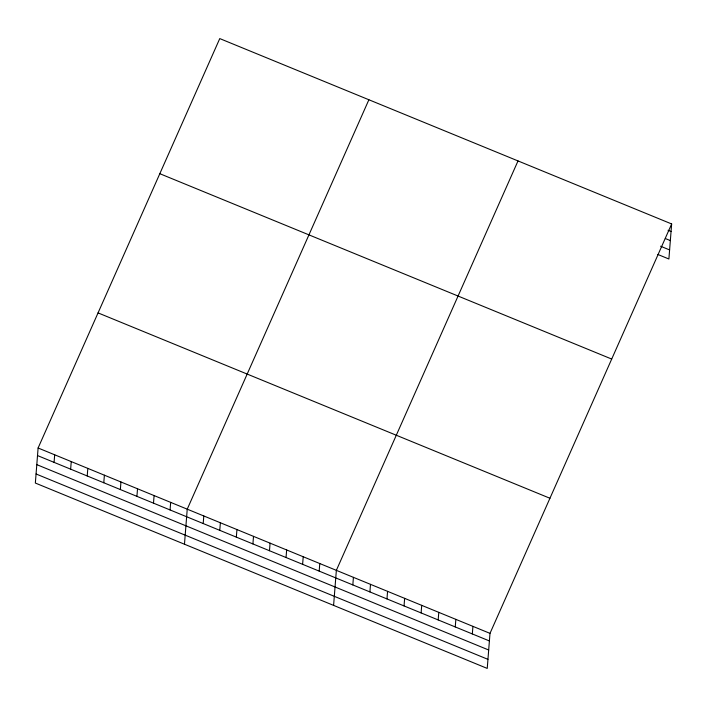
<?xml version="1.0" encoding="UTF-8"?>
<svg xmlns="http://www.w3.org/2000/svg" width="707" height="707" viewBox="0 0 707 707"><rect width="100%" height="100%" fill="white"/><g stroke="black" fill="none" stroke-linecap="round" stroke-linejoin="round"><path stroke-width="1.06" d="M38.107 447.999L35.35 483.049L487.238 668.415L489.995 633.366L671.65 223.951L219.762 38.585L38.107 447.999L489.995 633.366M54.086 462.369L54.678 454.795M70.647 469.165L71.248 461.6M87.217 475.961L87.818 468.396M103.788 482.757L104.389 475.192M120.358 489.553L120.95 481.988M136.928 496.349L137.52 488.784M153.499 503.154L154.091 495.58M170.069 509.95L170.661 502.377M184.474 544.222L187.231 509.173L368.886 99.758M203.201 523.542L203.802 515.969M219.771 530.338L220.372 522.765M236.341 537.134L236.942 529.561M252.912 543.93L253.504 536.357M269.482 550.726L270.074 543.162M286.052 557.523L286.644 549.958M302.623 564.319L303.215 556.754M319.184 571.115L319.785 563.55M333.598 605.395L336.355 570.346L518.01 160.922M352.828 584.919L353.42 577.345M369.902 591.918L370.495 584.353M386.968 598.926L387.569 591.352M404.042 605.926L404.634 598.352M421.116 612.925L421.708 605.36M438.181 619.933L438.782 612.359M455.255 626.932L455.847 619.367M472.329 633.94L472.921 626.367M671.65 223.951L668.893 259.001L657.846 254.467M668.044 230.288L671.058 231.516M665.322 238.524L670.342 240.592M660.568 246.222L669.609 249.933M159.817 173.692L611.705 359.059M98.052 312.892L549.94 498.258M37.515 455.573L489.394 640.94M36.799 464.64L488.687 650.007M36.066 473.982L487.945 659.348"/></g></svg>
